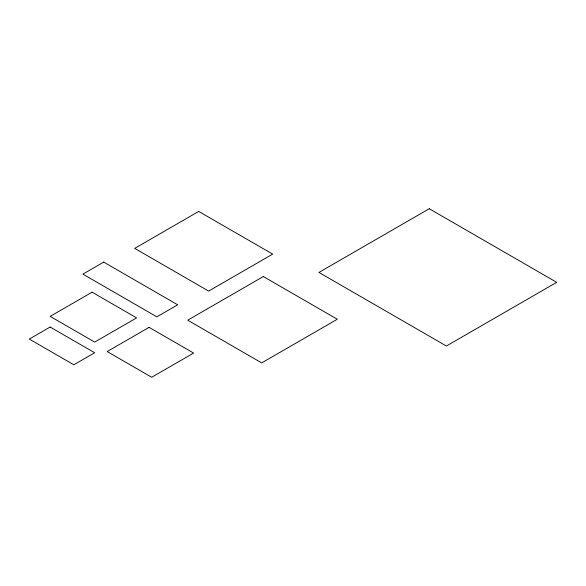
<?xml version="1.0" encoding="UTF-8"?>
<svg xmlns="http://www.w3.org/2000/svg" width="586" height="586" viewBox="0 0 586 586"><rect width="100%" height="100%" fill="white"/><g stroke="black" fill="none" stroke-linecap="round" stroke-linejoin="round"><path stroke-width="0.88" d="M103.715 262.096L82.875 274.131L156.843 316.836L177.683 304.801L103.715 262.096M198.713 211.421L134.692 248.383L208.66 291.088L272.68 254.126L198.713 211.421M92.09 292.18L50.169 316.381L94.683 342.085L136.611 317.883L92.09 292.18M50.14 327.032L29.3 339.067L73.821 364.77L94.661 352.735L50.14 327.032M149.1 327.354L107.179 351.556L151.701 377.259L193.622 353.05L149.1 327.354M263.334 276.541L187.725 320.19L261.693 362.895L337.302 319.245L263.334 276.541M429.252 208.741L318.938 272.431L446.386 346.018L556.7 282.327L429.252 208.741"/></g></svg>
